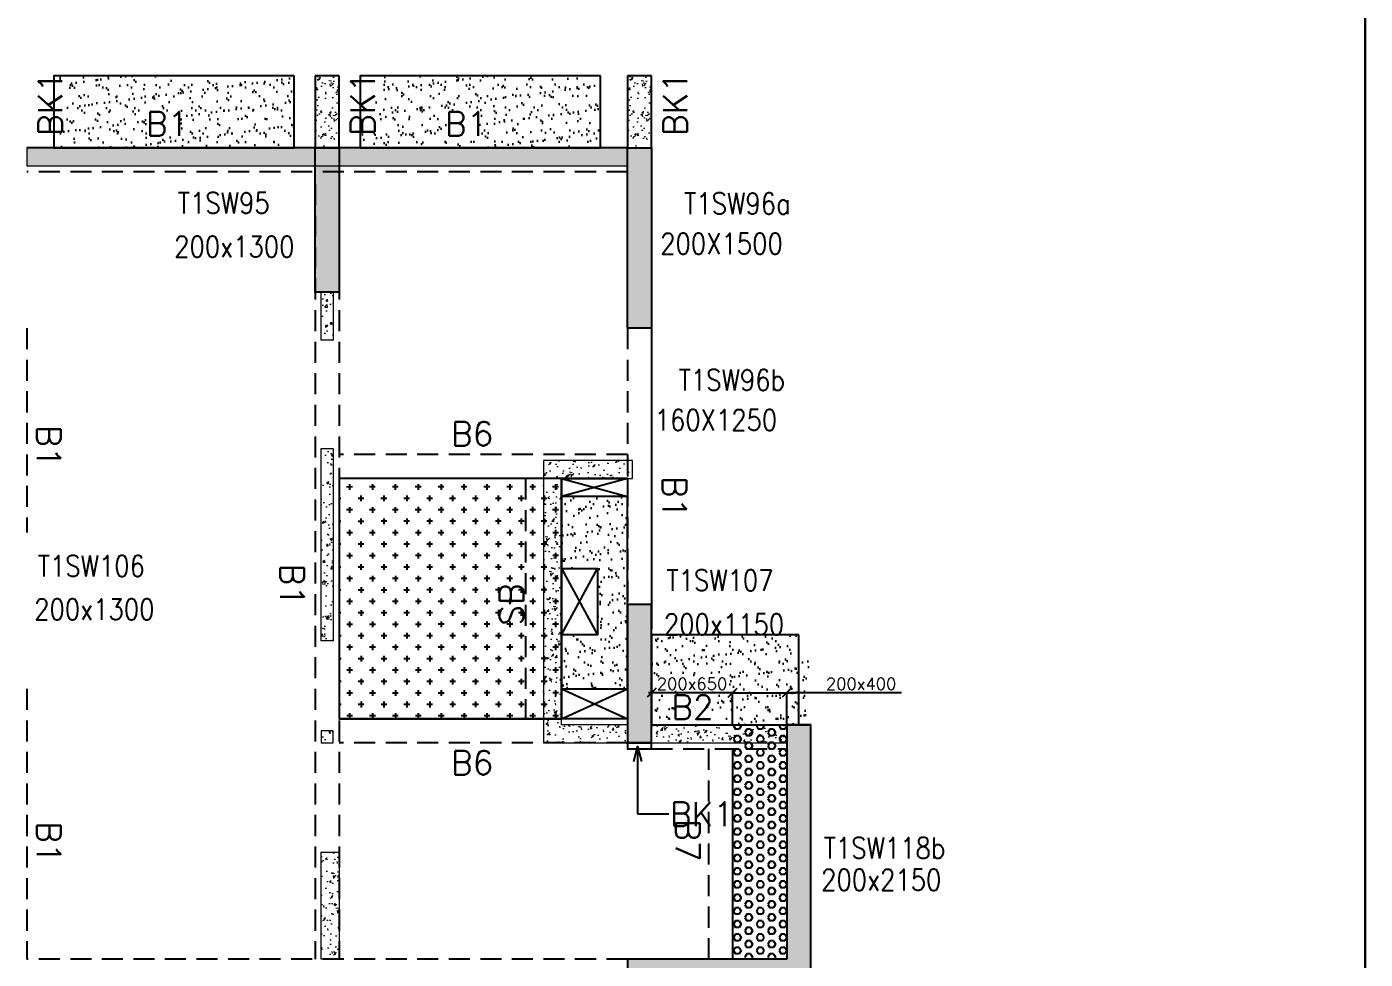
# Model space of a CAD drawing. Header units: millimetres. Extents: x 1078357 to 2594950, y -4969473 to -4636555.
# Drawn here: x 2132985 to 2144125, y -4663659 to -4655902 of the extents above; entities that cross this region are included whole.
import ezdxf

# ---------------------------------------------------------------- set-up
doc = ezdxf.new("R2010")
doc.units = ezdxf.units.MM
doc.header["$PDMODE"] = 35
for name, pattern in [('CONTINOUS', [0]), ('HIDDEN', [0.375, 0.25, -0.125]), ('New Retail block$0$CONTINOUS', [0])]:
    doc.linetypes.add(name, pattern=pattern)
doc.layers.get('0').update_dxf_attribs({"lineweight": 0})
doc.layers.get('Defpoints').update_dxf_attribs({"lineweight": 0})
for name, color, linetype, lineweight in [('A-_ANOTDIMA_D-', 6, 'Continuous', 13), ('Boundary', 40, 'Continuous', 30), ('COL. NO.', 30, 'Continuous', 25), ('COL. SIZE', 7, 'Continuous', 25), ('DIM', 9, 'Continuous', 25), ('HATCH', 8, 'Continuous', 30), ('S-NON STR RCC WALL', 8, 'Continuous', 0)]:
    doc.layers.add(name, color=color, linetype=linetype, lineweight=lineweight)
for name, color, linetype in [('B-200x325', 201, 'HIDDEN'), ('B-200x375', 41, 'HIDDEN'), ('B-200x650', 241, 'HIDDEN'), ('B-300xSLAB THK.', 151, 'Continuous'), ('BK1-200x650', 241, 'HIDDEN'), ('DC BEAM NO.', 7, 'Continuous'), ('DROP SLAB', 8, 'Continuous'), ('S-COLUMN_SHEAR WALL', 1, 'Continuous'), ('S-PROJECTION', 54, 'New Retail block$0$CONTINOUS'), ('SLAB FOLD', 8, 'Continuous')]:
    doc.layers.add(name, color=color, linetype=linetype)
doc.styles.add('Roman', font='romans')
doc.styles.add('ROMANS', font='romans.shx', dxfattribs={"width": 0.85})
doc.dimstyles.new('HARESH', dxfattribs={"dimtxt": 150, "dimasz": 75, "dimexe": 0, "dimexo": 0, "dimgap": 25, "dimtad": 1, "dimdec": 0, "dimdsep": 46, "dimtxsty": 'Roman', "dimblk": 'OBLIQUE', "dimcen": 225, "dimdle": 25, "dimclrd": 2, "dimclre": 2, "dimclrt": 7, "dimadec": 8, "dimazin": 1, "dimtfac": 1, "dimtdec": 0, "dimtmove": 0, "dimatfit": 0, "dimfxl": 1, "dimlwd": -1, "dimlwe": -1, "dimarcsym": 0})
pattern_1 = [(50, (-4290485.55, 23160377.68), (182.184669, -15.9390855), [19.05, -209.55]), (355, (-4290485.55, 23160377.68), (-35.2434214, 191.0568452), [15.24, -167.6405842]), (100.4514447, (-4290470.37, 23160376.35), (146.9412471, 175.1177519), [16.1900088, -178.0902446]), (46.1842, (-4290485.55, 23160428.48), (271.0790409, -42.042328), [28.575, -314.325]), (96.6355576, (-4290462.96, 23160424.97), (237.404134, 247.4261246), [24.2850231, -267.1356082]), (351.1841512, (-4290485.55, 23160428.48), (237.404134, 247.4261246), [22.859967, -251.459732]), (21, (-4290460.15, 23160415.78), (151.6143913, -102.2651982), [19.05, -209.55]), (326, (-4290460.15, 23160415.78), (61.8020283, 184.1879661), [15.24, -167.64]), (71.451445, (-4290447.52, 23160407.26), (213.4164193, 81.9227689), [16.1900088, -178.0899376]), (37.5, (-4290485.55, 23160377.68), (3.08860325, 84.55503887), [0, -165.608, 0, -170.18, 0, -168.275]), (7.5, (-4290485.55, 23160377.68), (66.8196625, 100.18057482), [0, -97.028, 0, -161.798, 0, -64.135]), (327.5, (-4290542.194, 23160377.68), (135.59059517, -5.728744), [0, -63.5, 0, -198.12, 0, -262.89]), (317.5, (-4290567.59, 23160377.68), (148.1291814, 25.42649103), [0, -82.55, 0, -131.572, 0, -186.69])]
pattern_2 = [(37.4701541, (-856948.2, 9330660.76), (-4.7236114, 146.8264517), [0, -115.824, 0, -129.54, 0, -123.825]), (7.4701541, (-856948.2, 9330660.76), (134.9689868, 214.9772528), [0, -62.484, 0, -104.394, 0, -40.005]), (327.4701541, (-857041.93, 9330660.81), (237.2979035, 0.3075449), [0, -38.1, 0, -137.16, 0, -179.07]), (317.4701541, (-857041.93, 9330660.81), (229.1017424, 66.759465), [0, -19.05, 0, -89.916, 0, -102.87])]

# ---------------------------------------------------------------- blocks, each defined once
blk = doc.blocks.new('_Oblique')
at = {"color": 0, "linetype": 'ByBlock', "lineweight": -2}
blk.add_line((-0.5, -0.5), (0.5, 0.5), dxfattribs=at)
blk = doc.blocks.new('*D1530')
at = {"layer": 'Defpoints', "color": 0, "ltscale": 700, "transparency": 16777216}
for p in [(2139310, -4661443), (2138860, -4661709, 0), (2139310, -4661709, 0)]:
    blk.add_point(p, dxfattribs=at)
at = {"layer": 'DIM', "color": 2, "ltscale": 700, "transparency": 16777216}
for p, q in [((2138860, -4661443), (2138785, -4661443)), ((2138860, -4661709), (2138860, -4661443)), ((2138860, -4661443), (2139310, -4661443)), ((2138860, -4661443), (2139310, -4661443)), ((2139310, -4661709), (2139310, -4661443)), ((2139310, -4661443), (2139385, -4661443)), ((2140266, -4661443), (2139310, -4661443))]:
    blk.add_line(p, q, dxfattribs=at)
at = {"layer": 'DIM', "color": 2, "ltscale": 700, "transparency": 16777216, "xscale": 75, "yscale": 75, "zscale": 75}
blk.add_blockref('_Oblique', (2138860, -4661443), dxfattribs=at)
at = {"layer": 'DIM', "color": 2, "ltscale": 700, "transparency": 16777216, "xscale": 75, "yscale": 75, "zscale": 75, "rotation": 180}
blk.add_blockref('_Oblique', (2139310, -4661443), dxfattribs=at)
at = {"layer": 'DIM', "color": 7, "ltscale": 700, "transparency": 16777216, "insert": (2139929, -4661368), "char_height": 150, "attachment_point": 5, "style": 'Roman'}
blk.add_mtext('{\\H0.666667x;200x400}', dxfattribs=at)
blk = doc.blocks.new('*D1531')
at = {"layer": 'Defpoints', "color": 0, "ltscale": 700, "transparency": 16777216}
for p in [(2138185, -4661443), (2138185, -4661709, 0), (2138860, -4661709)]:
    blk.add_point(p, dxfattribs=at)
at = {"layer": 'DIM', "color": 2, "ltscale": 700, "transparency": 16777216}
for p, q in [((2138885, -4661443), (2138160, -4661443)), ((2138185, -4661709), (2138185, -4661443)), ((2138860, -4661709), (2138860, -4661443))]:
    blk.add_line(p, q, dxfattribs=at)
at = {"layer": 'DIM', "color": 2, "ltscale": 700, "transparency": 16777216, "xscale": 75, "yscale": 75, "zscale": 75, "rotation": 180}
blk.add_blockref('_Oblique', (2138185, -4661443), dxfattribs=at)
at = {"layer": 'DIM', "color": 2, "ltscale": 700, "transparency": 16777216, "xscale": 75, "yscale": 75, "zscale": 75}
blk.add_blockref('_Oblique', (2138860, -4661443), dxfattribs=at)
at = {"layer": 'DIM', "color": 7, "ltscale": 700, "transparency": 16777216, "insert": (2138522, -4661368), "char_height": 150, "attachment_point": 5, "style": 'Roman'}
blk.add_mtext('{\\H0.666667x;200x650}', dxfattribs=at)
blk = doc.blocks.new('G$CD63B60BD')
at = {"layer": 'COL. NO.', "linetype": 'Continuous', "style": 'ROMANS', "width": 0.85}
for s, p in [('T1SW95', (85332, 15354, -320)), ('T1SW96a', (89546, 15350, -320)), ('T1SW96b', (89500, 13881, -320)), ('T1SW106', (84166, 12333, -320)), ('T1SW107', (89398, 12216, -320)), ('T1SW118b', (90707, 9987, -320))]:
    blk.add_text(s, height=175, dxfattribs=at).set_placement(p)
at = {"layer": 'COL. SIZE', "linetype": 'Continuous', "style": 'ROMANS', "width": 0.85}
for s, p in [('200x1300', (85302, 14992, -320)), ('200X1500', (89347, 15016, -320)), ('160X1250', (89301, 13548, -320)), ('200x1300', (84137, 11973, -320)), ('200x1150', (89378, 11848, -320)), ('200x2150', (90686, 9723, -320))]:
    blk.add_text(s, height=175, dxfattribs=at).set_placement(p)

msp = doc.modelspace()

# ---------------------------------------------------------------- hatches: boundary and pattern name
at = {"layer": 'DROP SLAB'}
h = msp.add_hatch(dxfattribs=at)
h.set_pattern_fill('CROSS', color=8, scale=15, angle=0.03079)
h.set_pattern_definition([(180.03079016, (-1215506.8, 9380796.94), (-95.1987999, -95.3011726), [47.625, -142.875]), (270.03079016, (-1215530.63, 9380820.74), (95.3011726, -95.1987999), [47.625, -142.875])])
h.paths.add_polyline_path([(2137435.8, -4659659.7), (2135584.9, -4659659.7), (2135584.9, -4661659.5), (2137435.8, -4661659.5)])
at = {"layer": 'HATCH'}
h = msp.add_hatch(dxfattribs=at)
h.set_pattern_fill('AR-SAND', color=8, scale=3, angle=179.97015)
h.set_pattern_definition(pattern_2)
h.paths.add_polyline_path([(2135210.3, -4656309.5), (2133210.3, -4656309.5), (2133210.3, -4656909.5), (2135210.3, -4656909.5)])
h = msp.add_hatch(dxfattribs=at)
h.set_pattern_fill('AR-SAND', color=8, scale=3, angle=179.97015)
h.set_pattern_definition(pattern_2)
h.paths.add_polyline_path([(2137760.3, -4656309.5), (2135760.3, -4656309.5), (2135760.3, -4656909.5), (2137760.3, -4656909.5)])
h = msp.add_hatch(dxfattribs=at)
h.set_pattern_fill('AR-SAND', color=8, scale=3, angle=0.02985)
h.set_pattern_definition([(37.47015413, (-2894062.74, 18698735.93), (-4.72361136, 146.8264517), [0, -115.824, 0, -129.54, 0, -123.825]), (7.4701541, (-2894062.74, 18698735.93), (134.9689868, 214.9772528), [0, -62.484, 0, -104.394, 0, -40.005]), (327.4701541, (-2894156.46, 18698735.98), (237.2979035, 0.3075449), [0, -38.1, 0, -137.16, 0, -179.07]), (317.4701541, (-2894156.46, 18698735.98), (229.1017424, 66.759465), [0, -19.05, 0, -89.916, 0, -102.87])])
edge = h.paths.add_edge_path()
edge.add_line((2137970.3, -4659809.5), (2137435.8, -4659809.5))
edge.add_line((2137435.8, -4659809.5), (2137435.8, -4660409.5))
edge.add_line((2137435.8, -4660409.5), (2137734.9, -4660409.5))
edge.add_line((2137734.9, -4660409.5), (2137734.9, -4660959.5))
edge.add_line((2137734.9, -4660959.5), (2137434.9, -4660959.4))
edge.add_line((2137434.9, -4660959.4), (2137434.9, -4661409.5))
edge.add_line((2137434.9, -4661409.5), (2137984.9, -4661409.5))
edge.add_line((2137984.9, -4661409.5), (2137984.9, -4659809.5))
h = msp.add_hatch(dxfattribs=at)
h.set_pattern_fill('AR-SAND', color=8, scale=3, angle=179.97015)
h.set_pattern_definition([(37.4701541, (-1954173.02, 14014679.95), (-4.72361136, 146.8264517), [0, -115.824, 0, -129.54, 0, -123.825]), (7.4701541, (-1954173.02, 14014679.95), (134.9689868, 214.9772528), [0, -62.484, 0, -104.394, 0, -40.005]), (327.4701541, (-1954266.74, 14014680), (237.2979035, 0.3075449), [0, -38.1, 0, -137.16, 0, -179.07]), (317.4701541, (-1954266.74, 14014680), (229.1017424, 66.759465), [0, -19.05, 0, -89.916, 0, -102.87])])
h.paths.add_polyline_path([(2139409.9, -4660959.4), (2138185.2, -4660959.4), (2138185.2, -4661709.4), (2139409.9, -4661709.4)])
h = msp.add_hatch(dxfattribs=at)
h.set_pattern_fill('AR-SAND', color=8, scale=3, angle=179.97015)
h.set_pattern_definition([(37.4701541, (-1954172.92, 14014679.95), (-4.72361136, 146.8264517), [0, -115.824, 0, -129.54, 0, -123.825]), (7.4701541, (-1954172.92, 14014679.95), (134.9689868, 214.9772528), [0, -62.484, 0, -104.394, 0, -40.005]), (327.4701541, (-1954266.65, 14014680), (237.2979035, 0.3075449), [0, -38.1, 0, -137.16, 0, -179.07]), (317.4701541, (-1954266.65, 14014680), (229.1017424, 66.759465), [0, -19.05, 0, -89.916, 0, -102.87])])
h.paths.add_polyline_path([(2139510.3, -4661109.5), (2138185.3, -4661109.5), (2138185.3, -4661709.4), (2139510.3, -4661709.4)])
at = {"layer": 'S-COLUMN_SHEAR WALL', "lineweight": 25}
h = msp.add_hatch(color=1, dxfattribs=at)
h.dxf.hatch_style = 1
h.paths.add_polyline_path([(2135384.9, -4658109.6), (2135584.9, -4658109.6), (2135584.9, -4656909.6), (2135384.9, -4656909.6)])
at = {"layer": 'S-COLUMN_SHEAR WALL', "lineweight": 25, "extrusion": (-1.00316e-06, 2.11765e-11, 1)}
h = msp.add_hatch(color=1, dxfattribs=at)
h.dxf.hatch_style = 1
h.paths.add_polyline_path([(2137984.9, -4656909.6), (2138184.9, -4656909.6), (2138184.9, -4658409.5), (2137984.9, -4658409.5)])
h = msp.add_hatch(color=1, dxfattribs=at)
h.dxf.hatch_style = 1
h.paths.add_polyline_path([(2137984.9, -4661859.6), (2138184.9, -4661859.6), (2138184.9, -4660709.5), (2137984.9, -4660709.5)])
h = msp.add_hatch(color=1, dxfattribs=at)
h.dxf.hatch_style = 1
h.paths.add_polyline_path([(2139309.9, -4663659.6), (2137984.9, -4663659.6), (2137984.9, -4663859.6), (2139509.9, -4663859.6), (2139509.9, -4661709.6), (2139309.9, -4661709.6)])
at = {"layer": 'S-NON STR RCC WALL'}
h = msp.add_hatch(dxfattribs=at)
h.set_pattern_fill('AR-CONC', color=256, angle=180)
h.set_pattern_definition([(50, (-6398459.82, 32898778.73), (182.184669, -15.93908554), [19.05, -209.55]), (355, (-6398459.82, 32898778.73), (-35.2434214, 191.0568452), [15.24, -167.6405842]), (100.4514447, (-6398444.64, 32898777.4), (146.9412471, 175.1177519), [16.1900088, -178.0902446]), (46.1842, (-6398459.82, 32898829.53), (271.0790409, -42.0423279), [28.575, -314.325]), (96.6355576, (-6398437.23, 32898826.03), (237.404134, 247.4261246), [24.2850231, -267.1356082]), (351.1841512, (-6398459.82, 32898829.53), (237.404134, 247.4261246), [22.859967, -251.459732]), (21, (-6398434.42, 32898816.83), (151.61439127, -102.2651982), [19.05, -209.55]), (326, (-6398434.42, 32898816.83), (61.80202835, 184.1879661), [15.24, -167.64]), (71.451445, (-6398421.79, 32898808.31), (213.4164193, 81.9227689), [16.1900088, -178.0899376]), (37.5, (-6398459.825, 32898778.73), (3.08860325, 84.55503887), [0, -165.608, 0, -170.18, 0, -168.275]), (7.5, (-6398459.825, 32898778.73), (66.8196625, 100.18057482), [0, -97.028, 0, -161.798, 0, -64.135]), (327.5, (-6398516.47, 32898778.73), (135.59059517, -5.72874399), [0, -63.5, 0, -198.12, 0, -262.89]), (317.5, (-6398541.87, 32898778.73), (148.1291814, 25.42649103), [0, -82.55, 0, -131.572, 0, -186.69])])
h.paths.add_polyline_path([(2135584.9, -4656909.5), (2135584.9, -4656309.5), (2135385, -4656309.5), (2135385, -4656909.5), (2135584.9, -4656909.5)], is_closed=False)
h = msp.add_hatch(dxfattribs=at)
h.set_pattern_fill('AR-CONC', color=256, angle=180)
h.set_pattern_definition([(50, (-6395859.82, 32898778.73), (182.184669, -15.93908554), [19.05, -209.55]), (355, (-6395859.82, 32898778.73), (-35.2434214, 191.0568452), [15.24, -167.6405842]), (100.4514447, (-6395844.64, 32898777.4), (146.9412471, 175.1177519), [16.1900088, -178.0902446]), (46.1842, (-6395859.82, 32898829.53), (271.0790409, -42.0423279), [28.575, -314.325]), (96.6355576, (-6395837.23, 32898826.03), (237.404134, 247.4261246), [24.2850231, -267.1356082]), (351.1841512, (-6395859.82, 32898829.53), (237.404134, 247.4261246), [22.859967, -251.459732]), (21, (-6395834.42, 32898816.83), (151.61439127, -102.2651982), [19.05, -209.55]), (326, (-6395834.42, 32898816.83), (61.80202835, 184.1879661), [15.24, -167.64]), (71.451445, (-6395821.79, 32898808.31), (213.4164193, 81.9227689), [16.1900088, -178.0899376]), (37.5, (-6395859.825, 32898778.73), (3.08860325, 84.55503887), [0, -165.608, 0, -170.18, 0, -168.275]), (7.5, (-6395859.825, 32898778.73), (66.8196625, 100.18057482), [0, -97.028, 0, -161.798, 0, -64.135]), (327.5, (-6395916.47, 32898778.73), (135.59059517, -5.72874399), [0, -63.5, 0, -198.12, 0, -262.89]), (317.5, (-6395941.87, 32898778.73), (148.1291814, 25.42649103), [0, -82.55, 0, -131.572, 0, -186.69])])
h.paths.add_polyline_path([(2138184.9, -4656909.5), (2138184.9, -4656309.5), (2137985, -4656309.5), (2137985, -4656909.5), (2138184.9, -4656909.5)], is_closed=False)
h = msp.add_hatch(dxfattribs=at)
h.set_pattern_fill('AR-CONC', color=256)
h.set_pattern_definition([(50, (-3193260.84, 18476358.49), (182.184669, -15.9390855), [19.05, -209.55]), (355, (-3193260.84, 18476358.5), (-35.2434214, 191.0568452), [15.24, -167.6405842]), (100.4514447, (-3193245.65, 18476357.16), (146.9412471, 175.1177519), [16.1900088, -178.0902446]), (46.1842, (-3193260.84, 18476409.3), (271.0790409, -42.042328), [28.575, -314.325]), (96.6355576, (-3193238.25, 18476405.8), (237.404134, 247.4261246), [24.285023, -267.135608]), (351.1841512, (-3193260.84, 18476409.3), (237.404134, 247.4261246), [22.859967, -251.459732]), (21, (-3193235.44, 18476396.59), (151.6143913, -102.2651982), [19.05, -209.55]), (326, (-3193235.44, 18476396.6), (61.8020283, 184.1879661), [15.24, -167.64]), (71.451445, (-3193222.8, 18476388.07), (213.4164193, 81.9227689), [16.1900088, -178.0899376]), (37.5, (-3193260.836, 18476358.49), (3.08860325, 84.55503887), [0, -165.608, 0, -170.18, 0, -168.275]), (7.5, (-3193260.84, 18476358.49), (66.8196625, 100.18057482), [0, -97.028, 0, -161.798, 0, -64.135]), (327.5, (-3193317.48, 18476358.49), (135.59059517, -5.728744), [0, -63.5, 0, -198.12, 0, -262.89]), (317.5, (-3193342.88, 18476358.49), (148.1291814, 25.42649103), [0, -82.55, 0, -131.572, 0, -186.69])])
h.paths.add_polyline_path([(2128110.3, -4656909.5), (2127785.3, -4656909.5), (2127785.3, -4657059.5), (2128110.3, -4657059.5)])
h.paths.add_polyline_path([(2129910.3, -4656909.5), (2128110.3, -4656909.5), (2128110.3, -4657059.5), (2129910.3, -4657059.5)])
h.paths.add_polyline_path([(2135860.3, -4656909.6), (2135110.3, -4656909.6), (2135110.3, -4657059.5), (2135860.3, -4657059.5)])
h.paths.add_polyline_path([(2135110.3, -4656909.5), (2133310.3, -4656909.5), (2133310.3, -4657059.5), (2135110.3, -4657059.5)])
h.paths.add_polyline_path([(2130660.3, -4656909.5), (2129910.3, -4656909.5), (2129910.3, -4657059.5), (2130660.3, -4657059.5)])
h.paths.add_polyline_path([(2132460.3, -4656909.5), (2130660.3, -4656909.5), (2130660.3, -4657059.5), (2132460.3, -4657059.5)])
h.paths.add_polyline_path([(2137982.4, -4656909.5), (2137660.3, -4656909.5), (2137660.3, -4657059.5), (2137982.4, -4657059.5)])
h.paths.add_polyline_path([(2133310.3, -4656909.5), (2132985.3, -4656909.5), (2132985.3, -4657059.5), (2133310.3, -4657059.5)])
h.paths.add_polyline_path([(2132785.3, -4656909.5), (2132460.3, -4656909.5), (2132460.3, -4657059.5), (2132785.3, -4657059.5)])
h.paths.add_polyline_path([(2137660.3, -4656909.5), (2135860.3, -4656909.5), (2135860.3, -4657059.5), (2137660.3, -4657059.5)])
h = msp.add_hatch(dxfattribs=at)
h.set_pattern_fill('AR-CONC', color=256, angle=180)
h.set_pattern_definition([(50, (2135498.18, -4843902.48), (182.18467, -15.93909), [19.05, -209.55]), (355, (2135498.18, -4843902.48), (-35.24342, 191.05685), [15.24, -167.64058]), (100.45144, (2135513.37, -4843903.81), (146.94125, 175.11775), [16.19, -178.09024]), (46.1842, (2135498.18, -4843851.68), (271.07904, -42.04233), [28.575, -314.325]), (96.63556, (2135520.77, -4843855.19), (237.40413, 247.42612), [24.28502, -267.1356]), (351.18415, (2135498.18, -4843851.68), (237.40413, 247.42612), [22.85997, -251.45973]), (21, (2135523.58, -4843864.38), (151.61439, -102.2652), [19.05, -209.55]), (326, (2135523.58, -4843864.38), (61.80203, 184.18797), [15.24, -167.64]), (71.45144, (2135536.22, -4843872.9), (213.41642, 81.92277), [16.19, -178.08994]), (37.5, (2135498.185, -4843902.48), (3.088603, 84.55504), [0, -165.608, 0, -170.18, 0, -168.275]), (7.5, (2135498.185, -4843902.48), (66.819663, 100.180575), [0, -97.028, 0, -161.798, 0, -64.135]), (327.5, (2135441.54, -4843902.48), (135.590595, -5.728744), [0, -63.5, 0, -198.12, 0, -262.89]), (317.5, (2135416.14, -4843902.48), (148.12918, 25.42649), [0, -82.55, 0, -131.572, 0, -186.69])])
h.paths.add_polyline_path([(2135435.4, -4658109.5), (2135535.4, -4658109.5), (2135535.3, -4658509.5), (2135435.3, -4658509.5)])
h = msp.add_hatch(dxfattribs=at)
h.set_pattern_fill('AR-CONC', color=256, angle=180)
h.set_pattern_definition([(50, (3232722.9, -9527921.67), (182.184669, -15.9390855), [19.05, -209.55]), (355, (3232722.9, -9527921.67), (-35.2434214, 191.056845), [15.24, -167.640584]), (100.4514447, (3232738.08, -9527923), (146.941247, 175.117752), [16.190009, -178.0902446]), (46.1842, (3232722.9, -9527870.87), (271.079041, -42.042328), [28.575, -314.325]), (96.6355576, (3232745.5, -9527874.37), (237.404134, 247.426125), [24.285023, -267.135608]), (351.184151, (3232722.9, -9527870.87), (237.404134, 247.426125), [22.859967, -251.459732]), (21, (3232748.3, -9527883.57), (151.6143913, -102.265198), [19.05, -209.55]), (326, (3232748.3, -9527883.57), (61.802028, 184.187966), [15.24, -167.64]), (71.451445, (3232760.93, -9527892.09), (213.416419, 81.922769), [16.190009, -178.0899376]), (37.5, (3232722.9, -9527921.67), (3.08860325, 84.5550389), [0, -165.608, 0, -170.18, 0, -168.275]), (7.5, (3232722.9, -9527921.67), (66.8196625, 100.1805748), [0, -97.028, 0, -161.798, 0, -64.135]), (327.5, (3232666.26, -9527921.67), (135.5905952, -5.728744), [0, -63.5, 0, -198.12, 0, -262.89]), (317.5, (3232640.86, -9527921.67), (148.1291814, 25.426491), [0, -82.55, 0, -131.572, 0, -186.69])])
h.paths.add_polyline_path([(2135435.3, -4659409.5), (2135535.3, -4659409.5), (2135535.3, -4661009.5), (2135435.3, -4661009.5)])
h = msp.add_hatch(dxfattribs=at)
h.set_pattern_fill('AR-CONC', color=256)
h.set_pattern_definition(pattern_1)
h.paths.add_polyline_path([(2137285.3, -4659509.5), (2137285.3, -4661859.5), (2137985.3, -4661859.5), (2137985.3, -4661709.5), (2137435.3, -4661709.5), (2137435.3, -4659659.5), (2138025.3, -4659659.5), (2138025.3, -4659509.5)])
h = msp.add_hatch(dxfattribs=at)
h.set_pattern_fill('AR-CONC', color=256, angle=180)
h.set_pattern_definition([(50, (3232709.69, -9529286.33), (182.184669, -15.9390855), [19.05, -209.55]), (355, (3232709.69, -9529286.33), (-35.2434214, 191.056845), [15.24, -167.640584]), (100.4514447, (3232724.87, -9529287.66), (146.941247, 175.117752), [16.190009, -178.0902446]), (46.1842, (3232709.69, -9529235.53), (271.079041, -42.042328), [28.575, -314.325]), (96.6355576, (3232732.28, -9529239.04), (237.404134, 247.426125), [24.285023, -267.135608]), (351.184151, (3232709.7, -9529235.53), (237.404134, 247.426125), [22.859967, -251.459732]), (21, (3232735.09, -9529248.23), (151.6143913, -102.265198), [19.05, -209.55]), (326, (3232735.09, -9529248.23), (61.802028, 184.187966), [15.24, -167.64]), (71.451445, (3232747.72, -9529256.76), (213.416419, 81.922769), [16.190009, -178.0899376]), (37.5, (3232709.686, -9529286.333), (3.08860325, 84.5550389), [0, -165.608, 0, -170.18, 0, -168.275]), (7.5, (3232709.69, -9529286.33), (66.8196625, 100.1805748), [0, -97.028, 0, -161.798, 0, -64.135]), (327.5, (3232653.044, -9529286.333), (135.5905952, -5.728744), [0, -63.5, 0, -198.12, 0, -262.89]), (317.5, (3232627.64, -9529286.33), (148.1291814, 25.426491), [0, -82.55, 0, -131.572, 0, -186.69])])
h.paths.add_polyline_path([(2135435.3, -4661859.5), (2135535.3, -4661859.5), (2135535.3, -4661759.5), (2135435.3, -4661759.5)])
h = msp.add_hatch(dxfattribs=at)
h.set_pattern_fill('AR-CONC', color=256)
h.set_pattern_definition(pattern_1)
h.paths.add_polyline_path([(2139310.3, -4661709.5), (2138185.3, -4661709.5), (2138185.3, -4661859.5), (2139310.3, -4661859.5)])
h = msp.add_hatch(dxfattribs=at)
h.set_pattern_fill('AR-CONC', color=256, angle=180)
h.set_pattern_definition([(50, (-5316100.01, 27844396.86), (182.184669, -15.93908554), [19.05, -209.55]), (355, (-5316100.01, 27844396.86), (-35.2434214, 191.0568452), [15.24, -167.6405842]), (100.4514447, (-5316084.83, 27844395.53), (146.9412471, 175.1177519), [16.1900088, -178.0902446]), (46.1842, (-5316100.01, 27844447.66), (271.0790409, -42.042328), [28.575, -314.325]), (96.6355576, (-5316077.42, 27844444.15), (237.404134, 247.4261246), [24.2850231, -267.1356082]), (351.1841512, (-5316100, 27844447.66), (237.404134, 247.4261246), [22.859967, -251.459732]), (21, (-5316074.61, 27844434.96), (151.6143913, -102.2651982), [19.05, -209.55]), (326, (-5316074.61, 27844434.96), (61.8020283, 184.1879661), [15.24, -167.64]), (71.451445, (-5316061.98, 27844426.44), (213.4164193, 81.9227689), [16.1900088, -178.0899376]), (37.5, (-5316100.01, 27844396.86), (3.08860325, 84.55503887), [0, -165.608, 0, -170.18, 0, -168.275]), (7.5, (-5316100.01, 27844396.86), (66.8196625, 100.18057482), [0, -97.028, 0, -161.798, 0, -64.135]), (327.5, (-5316156.655, 27844396.86), (135.59059517, -5.72874399), [0, -63.5, 0, -198.12, 0, -262.89]), (317.5, (-5316182.05, 27844396.86), (148.1291814, 25.42649103), [0, -82.55, 0, -131.572, 0, -186.69])])
h.paths.add_polyline_path([(2135435.3, -4662769.5), (2135585.3, -4662769.5), (2135585.3, -4663659.4), (2135435.3, -4663659.4)])
at = {"layer": 'SLAB FOLD', "ltscale": 1000}
h = msp.add_hatch(dxfattribs=at)
h.set_pattern_fill('HEX', color=8, scale=10, angle=180)
h.set_pattern_definition([(180, (954385.375, 209114.72), (-7e-15, -54.99261315), [31.75, -63.5]), (300, (954385.375, 209114.72), (47.625, 27.4963066), [31.75, -63.5]), (240, (954353.625, 209114.72), (47.625, -27.4963066), [31.75, -63.5])])
h.paths.add_polyline_path([(2139309.9, -4663648.9), (2138859.9, -4663648.9), (2138859.8, -4661709.5), (2139309.8, -4661709.5)])

# ---------------------------------------------------------------- linework, layer by layer
at = {"layer": 'B-200x325', "ltscale": 700}
for p, q in [((2137985, -4659459.7, 0), (2135585, -4659459.7, 0)), ((2137984.8, -4661859.5, 0), (2135585, -4661859.5, 0))]:
    msp.add_line(p, q, dxfattribs=at)
at = {"layer": 'B-200x325', "linetype": 'Continuous', "ltscale": 700}
for p, q in [((2137985, -4659659.7, 0), (2135585, -4659659.7, 0)), ((2137435.8, -4659659.7, 0), (2137435.8, -4661659.5, 0)), ((2137984.8, -4661659.5, 0), (2135585, -4661659.5, 0))]:
    msp.add_line(p, q, dxfattribs=at)
at = {"layer": 'B-200x375', "ltscale": 700}
msp.add_line((2138659.8, -4661909.5, 0), (2138659.8, -4663659.5, 0), dxfattribs=at)
at = {"layer": 'B-200x375', "linetype": 'Continuous', "ltscale": 700}
msp.add_line((2138859.8, -4661909.5, 0), (2138859.8, -4663648.8, 0), dxfattribs=at)
at = {"layer": 'B-200x650', "linetype": 'CONTINOUS', "ltscale": 700}
for p, q in [((2135584.9, -4656309.5, 0), (2135384.9, -4656309.5, 0)), ((2135384.9, -4656309.5, 0), (2135384.9, -4656909.5, 0)), ((2135584.9, -4656909.5, 0), (2135584.9, -4656309.5, 0)), ((2138184.9, -4656309.5, 0), (2137984.9, -4656309.5, 0)), ((2137984.9, -4656309.5, 0), (2137984.9, -4656909.5, 0)), ((2138184.9, -4656909.5, 0), (2138184.9, -4656309.5, 0)), ((2137985.3, -4656909.5, 0), (2132985.3, -4656909.7, 0)), ((2138185.3, -4658409.4, 0), (2138185.3, -4660909.5, 0)), ((2138185.3, -4661709.4, 0), (2139510.3, -4661709.4, 0))]:
    msp.add_line(p, q, dxfattribs=at)
at = {"layer": 'B-200x650', "linetype": 'HIDDEN', "ltscale": 700}
for p, q in [((2137985.3, -4657109.5, 0), (2132985.3, -4657109.6, 0)), ((2135385.3, -4657209.5, 0), (2135385.3, -4663659.4, 0)), ((2135585.3, -4657209.5, 0), (2135585.3, -4663659.4, 0)), ((2132985.3, -4658409.4, 0), (2132985.3, -4660109.4, 0)), ((2137985.3, -4658409.4, 0), (2137985.3, -4660909.5, 0)), ((2137986, -4658709.5, 0), (2137985.3, -4658709.5, 0)), ((2132985.3, -4661409.5, 0), (2132985.3, -4663659.5, 0)), ((2138185.3, -4661909.4, 0), (2139310.3, -4661909.4, 0)), ((2137985.3, -4663659.4, 0), (2132985.3, -4663659.4, 0))]:
    msp.add_line(p, q, dxfattribs=at)
at = {"layer": 'B-300xSLAB THK.', "linetype": 'HIDDEN', "ltscale": 700}
for p, q in [((2137135.8, -4659659.7, 0), (2137135.8, -4661659.5, 0)), ((2137435.8, -4659659.7, 0), (2137435.8, -4661659.5, 0))]:
    msp.add_line(p, q, dxfattribs=at)
at = {"layer": 'BK1-200x650', "linetype": 'Continuous', "ltscale": 700, "elevation": 0}
msp.add_lwpolyline([(2138185.4, -4661859.6), (2137985.4, -4661859.6), (2137985.4, -4661909.8), (2138185.4, -4661909.8)], close=True, dxfattribs=at)
at = {"layer": 'Boundary', "ltscale": 700, "elevation": 0}
msp.add_lwpolyline([(2039556.1, -4636994.1), (2144124.7, -4636994.1), (2144124.7, -4687024.5), (2039556.1, -4687024.5)], close=True, dxfattribs=at)
at = {"layer": 'DROP SLAB', "color": 3, "linetype": 'CONTINOUS', "ltscale": 500}
for p, q in [((2137984.9, -4659659.5, 0), (2137434.9, -4659809.5, 0)), ((2137435.8, -4659659.7, 0), (2137984.9, -4659809.5, 0)), ((2137434.9, -4660409.4, 0), (2137735, -4660959.4, 0)), ((2137434.9, -4660959.4, 0), (2137735, -4660409.4, 0)), ((2137435.3, -4661409.6, 0), (2137985.1, -4661659.6, 0)), ((2137435.3, -4661659.6, 0), (2137985.3, -4661409.6, 0))]:
    msp.add_line(p, q, dxfattribs=at)
at = {"layer": 'DROP SLAB', "color": 3, "linetype": 'CONTINOUS', "ltscale": 500, "elevation": 0}
for points in [[(2137435.8, -4659659.7), (2135584.9, -4659659.7), (2135584.9, -4661659.5), (2137435.8, -4661659.5)], [(2137434.9, -4659659.7), (2137984.9, -4659659.7), (2137984.9, -4659809.5), (2137434.9, -4659809.5)], [(2137435, -4660409.4), (2137734.9, -4660409.4), (2137734.9, -4660959.5), (2137435, -4660959.5)], [(2137435.3, -4661409.6), (2137985.1, -4661409.6), (2137985.1, -4661659.6), (2137435.3, -4661659.6)]]:
    msp.add_lwpolyline(points, close=True, dxfattribs=at)
at = {"layer": 'S-COLUMN_SHEAR WALL', "color": 1, "lineweight": 25, "elevation": 0}
msp.add_lwpolyline([(2135384.9, -4656909.6), (2135584.9, -4656909.6), (2135584.9, -4658109.6), (2135384.9, -4658109.6)], close=True, dxfattribs=at)
at = {"layer": 'S-COLUMN_SHEAR WALL', "color": 1, "lineweight": 25, "extrusion": (-1.00316e-06, 2.11765e-11, 1), "elevation": -2.1}
for points in [[(2137984.9, -4656909.6), (2138184.9, -4656909.6), (2138184.9, -4658409.5), (2137984.9, -4658409.5)], [(2137984.9, -4661859.6), (2138184.9, -4661859.6), (2138184.9, -4660709.5), (2137984.9, -4660709.5)]]:
    msp.add_lwpolyline(points, close=True, dxfattribs=at)
msp.add_lwpolyline([(2139309.9, -4663659.6), (2137984.9, -4663659.6), (2137984.9, -4663859.6), (2139509.9, -4663859.6), (2139509.9, -4661709.6), (2139309.9, -4661709.6), (2139309.9, -4663659.6)], dxfattribs=at)
at = {"layer": 'S-NON STR RCC WALL', "elevation": 0}
for points in [[(2137982.4, -4656909.5), (2132985.3, -4656909.5), (2132985.3, -4657059.5), (2137982.4, -4657059.5)], [(2135435.4, -4658109.5), (2135535.4, -4658109.5), (2135535.3, -4658509.5), (2135435.3, -4658509.5)], [(2137285.3, -4659509.5), (2137285.3, -4661859.5), (2137985.3, -4661859.5), (2137985.3, -4661709.5), (2137435.3, -4661709.5), (2137435.3, -4659659.5), (2138025.3, -4659659.5), (2138025.3, -4659509.5)], [(2139310.3, -4661709.5), (2138185.3, -4661709.5), (2138185.3, -4661859.5), (2139310.3, -4661859.5)]]:
    msp.add_lwpolyline(points, close=True, dxfattribs=at)
at = {"layer": 'S-NON STR RCC WALL', "ltscale": 700, "elevation": 0}
for points in [[(2135435.3, -4659409.5), (2135535.3, -4659409.5), (2135535.3, -4661009.5), (2135435.3, -4661009.5)], [(2135435.3, -4661859.5), (2135535.3, -4661859.5), (2135535.3, -4661759.5), (2135435.3, -4661759.5)], [(2135435.3, -4662769.5), (2135585.3, -4662769.5), (2135585.3, -4663659.4), (2135435.3, -4663659.4)]]:
    msp.add_lwpolyline(points, close=True, dxfattribs=at)
at = {"layer": 'S-PROJECTION', "elevation": 0}
for points in [[(2135210.3, -4656309.5), (2133210.3, -4656309.5), (2133210.3, -4656909.5), (2135210.3, -4656909.5)], [(2137760.3, -4656309.5), (2135760.3, -4656309.5), (2135760.3, -4656909.5), (2137760.3, -4656909.5)], [(2139409.9, -4660959.4), (2138185.2, -4660959.4), (2138185.2, -4661709.4), (2139409.9, -4661709.4)]]:
    msp.add_lwpolyline(points, close=True, dxfattribs=at)
at = {"layer": 'SLAB FOLD', "color": 8, "ltscale": 1000, "elevation": 0}
msp.add_lwpolyline([(2137970.3, -4659809.5), (2137435.8, -4659809.5), (2137435.8, -4660409.5), (2137734.9, -4660409.5), (2137734.9, -4660959.5), (2137434.9, -4660959.4), (2137434.9, -4661409.5), (2137984.9, -4661409.5), (2137984.9, -4659809.5)], dxfattribs=at)

# ---------------------------------------------------------------- block references
at = {"layer": 'A-_ANOTDIMA_D-', "color": 2, "ltscale": 700}
msp.add_blockref('G$CD63B60BD', (2048910, -4672809.5, 0), dxfattribs=at)

# ---------------------------------------------------------------- texts
at = {"layer": 'B-200x325', "linetype": 'Continuous', "ltscale": 700, "style": 'ROMANS'}
for p in [(2136515.4, -4659387.6, -2.7), (2136515.4, -4662124.7, -2.7)]:
    msp.add_text('B6', height=200, rotation=0.00094, dxfattribs=at).set_placement(p)
at = {"layer": 'B-200x375', "linetype": 'Continuous', "ltscale": 700, "style": 'ROMANS'}
msp.add_text('B7', height=200, rotation=269.99866, dxfattribs=at).set_placement((2138385.7, -4662494.4, -2.7))
at = {"layer": 'B-200x650', "linetype": 'HIDDEN', "ltscale": 500, "style": 'ROMANS'}
for s, rotation, p in [('BK1', 90, (2133280.6, -4656809.1, 50)), ('BK1', 90, (2135880.6, -4656809.1, 50)), ('BK1', 90, (2138480.6, -4656809.1, 50)), ('B1', 359.99906, (2133978, -4656809.1, -2.7)), ('B1', 359.99906, (2136466.9, -4656809.2, -2.7)), ('B1', 269.99906, (2133067.7, -4659216.3, -2.7)), ('B1', 269.99906, (2138275.8, -4659639.6, -2.7)), ('B1', 269.99906, (2135094.5, -4660369.2, -2.7)), ('B1', 269.99906, (2133068.5, -4662511.4, -2.7))]:
    msp.add_text(s, height=200, rotation=rotation, dxfattribs=at).set_placement(p)
at = {"layer": 'B-300xSLAB THK.', "linetype": 'Continuous', "ltscale": 700, "style": 'ROMANS'}
msp.add_text('SB', height=200, rotation=90.00094, dxfattribs=at).set_placement((2137119.7, -4660884, -2.7))
at = {"layer": 'BK1-200x650', "linetype": 'Continuous', "ltscale": 700, "style": 'ROMANS'}
msp.add_text('BK1', height=200, rotation=359.99906, dxfattribs=at).set_placement((2138338.5, -4662551.6, -2.7))
at = {"layer": 'DC BEAM NO.', "linetype": 'Continuous', "ltscale": 500, "style": 'ROMANS'}
msp.add_text('B2', height=200, dxfattribs=at).set_placement((2138349.2, -4661662.4, -2.7))

# ---------------------------------------------------------------- dimensions: what is measured, and where the dimension line sits
at = {"layer": 'DIM', "ltscale": 700}
dim = msp.add_linear_dim(base=(2138184.7, -4661443.4, 0), p1=(2138859.7, -4661709.5, 0), p2=(2138184.7, -4661709.5, 0), angle=180, text='{\\H0.666667x;200x650}', dimstyle='HARESH', override={"dimtxsty": 'Roman', "dimtmove": 1}, dxfattribs=at)
dim.commit()
dim.dimension.update_dxf_attribs({"geometry": '*D1531', "text_midpoint": (2138522.2, -4661368.4, 0)})
dim = msp.add_linear_dim(base=(2139309.7, -4661443.4, 0), p1=(2138859.7, -4661709.5, 0), p2=(2139309.7, -4661709.5, 0), angle=180, text='{\\H0.666667x;200x400}', dimstyle='HARESH', override={"dimtxsty": 'Roman', "dimtmove": 1}, dxfattribs=at)
dim.commit()
dim.dimension.update_dxf_attribs({"geometry": '*D1530', "text_midpoint": (2139929, -4661465.1, 0), "dimtype": 160})

# ---------------------------------------------------------------- leaders
at = {"layer": 'BK1-200x650', "linetype": 'Continuous', "ltscale": 700}
msp.add_leader([(2138068.9, -4661889.9, 0), (2138068.9, -4662449.4, 0), (2138327.7, -4662449.4, 0)], dimstyle='HARESH', override={"dimasz": 125, "dimgap": 25, "dimtad": 0, "dimldrblk": 'Open30'}, dxfattribs=at)

doc.saveas('drawing.dxf')
